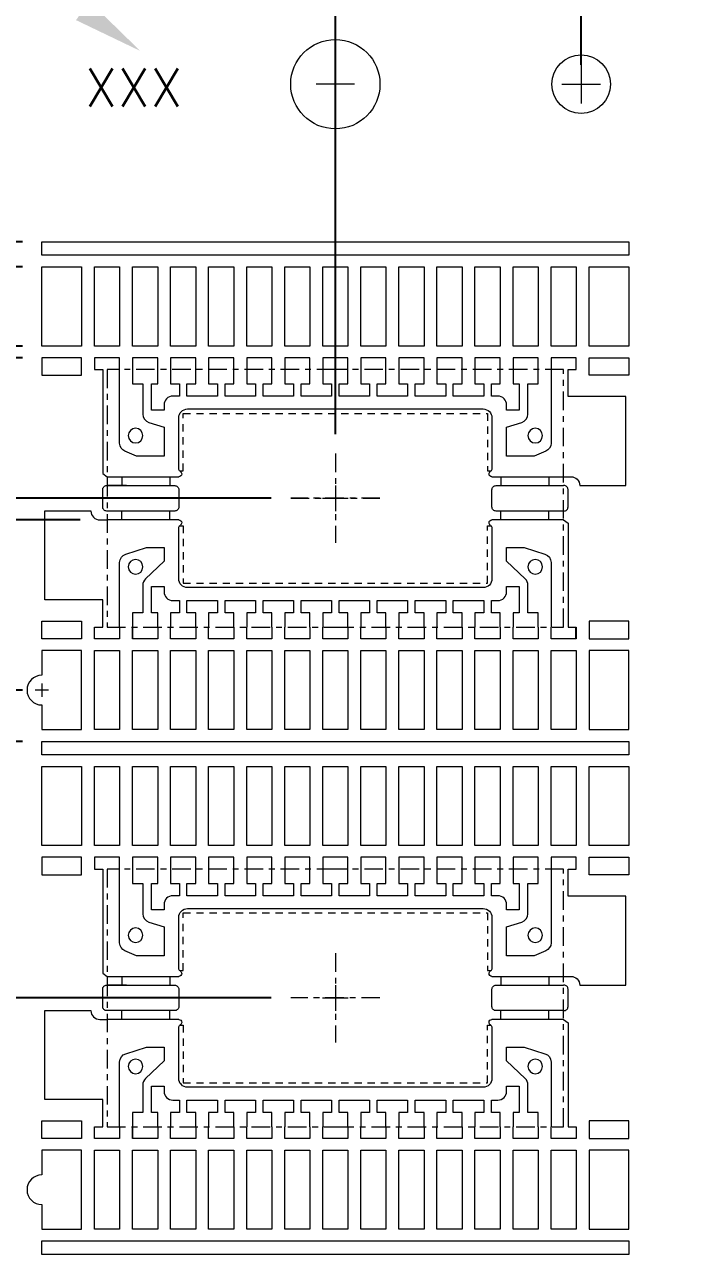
# Model space of a CAD drawing. Extents: x -116 to 0, y -11 to 99.
# Drawn here: x -93.63 to -82.08, y 66.46 to 87.56 of the extents above; entities that cross this region are included whole.
import ezdxf
from ezdxf import colors
from ezdxf.entities.mleader import LeaderData, LeaderLine
from ezdxf.enums import TextEntityAlignment as Align
from ezdxf.math import Vec2, Vec3

# ---------------------------------------------------------------- set-up
doc = ezdxf.new("R2010")
doc.units = 0
for name, pattern in [('AM_ISO02W050', [7.5, 6, -1.5]), ('CENTER', [50.8, 31.75, -6.35, 6.35, -6.35]), ('HIDDEN2', [0.1875, 0.125, -0.0625])]:
    doc.linetypes.add(name, pattern=pattern)
doc.layers.get('0').update_dxf_attribs({"lineweight": 15})
for name, color, linetype, lineweight in [('AM_3', 6, 'AM_ISO02W050', 9), ('AM_4', 3, 'Continuous', 5), ('CEN', 1, 'CENTER', 13), ('OUTTER', 7, 'Continuous', 15), ('标注', 3, 'Continuous', 9)]:
    doc.layers.add(name, color=color, linetype=linetype, lineweight=lineweight)
doc.layers.add('INNER', color=5, linetype='Continuous')
doc.styles.add('SIMPLEX', font='SIMPLEX.SHX', dxfattribs={"height": 0.15})
doc.styles.get("Standard").update_dxf_attribs({"font": 'simplex.shx', "height": 0.8333})
doc.dimstyles.get("Standard").update_dxf_attribs({"dimtxt": 0.8333, "dimasz": 1, "dimexe": 0.06, "dimexo": 0.333, "dimgap": 0.3, "dimtad": 0, "dimtoh": 1, "dimdec": 4, "dimrnd": 0.0005, "dimzin": 0, "dimdsep": 46, "dimtxsty": 'Standard', "dimcen": 0, "dimadec": 0, "dimazin": 0, "dimtfac": 1, "dimtdec": 3, "dimtofl": 0, "dimtmove": 0, "dimatfit": 3, "dimfxl": 1, "dimtolj": 1, "dimtzin": 0, "dimarcsym": 0})

# ---------------------------------------------------------------- blocks, each defined once
blk = doc.blocks.new('*D7')
at = {"layer": 'Defpoints', "color": 0, "lineweight": -3, "transparency": 16777216}
for p in [(2185.835, 1164.239), (2159.337, 1114.709), (2161.904, 1114.709)]:
    blk.add_point(p, dxfattribs=at)
at = {"layer": '标注', "color": 0, "lineweight": -2, "transparency": 16777216}
blk.add_line((2161.571, 1114.709), (2159.337, 1114.709), dxfattribs=at)
at = {"layer": '标注', "color": 0, "lineweight": 9, "transparency": 16777216, "insert": (2154.672, 1114.709), "char_height": 0.8333, "attachment_point": 5}
blk.add_mtext('\\A1;(REF.)49.5300', dxfattribs=at)
blk = doc.blocks.new('*D8')
at = {"layer": 'Defpoints', "color": 0, "lineweight": -3, "transparency": 16777216}
for p in [(2185.835, 1164.239), (2159.337, 1118.669), (2165.822, 1118.669)]:
    blk.add_point(p, dxfattribs=at)
at = {"layer": '标注', "color": 0, "lineweight": -2, "transparency": 16777216}
blk.add_line((2165.489, 1118.669), (2159.337, 1118.669), dxfattribs=at)
at = {"layer": '标注', "color": 0, "lineweight": 9, "transparency": 16777216, "insert": (2156.577, 1118.669), "char_height": 0.8333, "attachment_point": 5}
blk.add_mtext('\\A1;45.5700', dxfattribs=at)
blk = doc.blocks.new('*D9')
at = {"layer": 'Defpoints', "color": 0, "lineweight": -3, "transparency": 16777216}
for p in [(2185.835, 1164.239), (2159.337, 1123.049), (2170.073, 1123.049)]:
    blk.add_point(p, dxfattribs=at)
at = {"layer": '标注', "color": 0, "lineweight": -2, "transparency": 16777216}
blk.add_line((2169.74, 1123.049), (2159.337, 1123.049), dxfattribs=at)
at = {"layer": '标注', "color": 0, "lineweight": 9, "transparency": 16777216, "insert": (2156.735, 1123.049), "char_height": 0.8333, "attachment_point": 5}
blk.add_mtext('\\A1;41.1900', dxfattribs=at)
blk = doc.blocks.new('*D10')
at = {"layer": 'Defpoints', "color": 0, "lineweight": -3, "transparency": 16777216}
for p in [(2185.835, 1164.239), (2159.337, 1131.579), (2170.073, 1131.579)]:
    blk.add_point(p, dxfattribs=at)
at = {"layer": '标注', "color": 0, "lineweight": -2, "transparency": 16777216}
blk.add_line((2169.74, 1131.579), (2159.337, 1131.579), dxfattribs=at)
at = {"layer": '标注', "color": 0, "lineweight": 9, "transparency": 16777216, "insert": (2156.577, 1131.579), "char_height": 0.8333, "attachment_point": 5}
blk.add_mtext('\\A1;32.6600', dxfattribs=at)
blk = doc.blocks.new('*D11')
at = {"layer": 'Defpoints', "color": 0, "lineweight": -3, "transparency": 16777216}
for p in [(2185.835, 1164.239), (2159.337, 1140.109), (2170.073, 1140.109)]:
    blk.add_point(p, dxfattribs=at)
at = {"layer": '标注', "color": 0, "lineweight": -2, "transparency": 16777216}
blk.add_line((2169.74, 1140.109), (2159.337, 1140.109), dxfattribs=at)
at = {"layer": '标注', "color": 0, "lineweight": 9, "transparency": 16777216, "insert": (2156.656, 1140.109), "char_height": 0.8333, "attachment_point": 5}
blk.add_mtext('\\A1;24.1300', dxfattribs=at)
blk = doc.blocks.new('*D12')
at = {"layer": 'Defpoints', "color": 0, "lineweight": -3, "transparency": 16777216}
for p in [(2185.835, 1164.239), (2159.337, 1148.639), (2170.073, 1148.639)]:
    blk.add_point(p, dxfattribs=at)
at = {"layer": '标注', "color": 0, "lineweight": -2, "transparency": 16777216}
blk.add_line((2169.74, 1148.639), (2159.337, 1148.639), dxfattribs=at)
at = {"layer": '标注', "color": 0, "lineweight": 9, "transparency": 16777216, "insert": (2156.656, 1148.639), "char_height": 0.8333, "attachment_point": 5}
blk.add_mtext('\\A1;15.6000', dxfattribs=at)
blk = doc.blocks.new('*D13')
at = {"layer": 'Defpoints', "color": 0, "lineweight": -3, "transparency": 16777216}
for p in [(2185.835, 1164.239), (2165.822, 1153.019), (2159.337, 1152.31)]:
    blk.add_point(p, dxfattribs=at)
at = {"layer": '标注', "color": 0, "lineweight": -2, "transparency": 16777216}
for p, q in [((2163.337, 1153.019), (2161.337, 1152.31)), ((2165.489, 1153.019), (2163.337, 1153.019)), ((2161.337, 1152.31), (2159.337, 1152.31))]:
    blk.add_line(p, q, dxfattribs=at)
at = {"layer": '标注', "color": 0, "lineweight": 9, "transparency": 16777216, "insert": (2156.735, 1152.31), "char_height": 0.8333, "attachment_point": 5}
blk.add_mtext('\\A1;11.2200', dxfattribs=at)
blk = doc.blocks.new('*D14')
at = {"layer": 'Defpoints', "color": 0, "lineweight": -3, "transparency": 16777216}
for p in [(2185.835, 1164.239), (2159.337, 1153.894), (2165.822, 1153.894)]:
    blk.add_point(p, dxfattribs=at)
at = {"layer": '标注', "color": 0, "lineweight": -2, "transparency": 16777216}
blk.add_line((2165.489, 1153.894), (2159.337, 1153.894), dxfattribs=at)
at = {"layer": '标注', "color": 0, "lineweight": 9, "transparency": 16777216, "insert": (2156.656, 1153.894), "char_height": 0.8333, "attachment_point": 5}
blk.add_mtext('\\A1;10.3450', dxfattribs=at)
blk = doc.blocks.new('*D15')
at = {"layer": 'Defpoints', "color": 0, "lineweight": -3, "transparency": 16777216}
for p in [(2185.835, 1164.239), (2159.337, 1157.169), (2170.073, 1157.169)]:
    blk.add_point(p, dxfattribs=at)
at = {"layer": '标注', "color": 0, "lineweight": -2, "transparency": 16777216}
blk.add_line((2169.74, 1157.169), (2159.337, 1157.169), dxfattribs=at)
at = {"layer": '标注', "color": 0, "lineweight": 9, "transparency": 16777216, "insert": (2156.973, 1157.169), "char_height": 0.8333, "attachment_point": 5}
blk.add_mtext('\\A1;7.0700', dxfattribs=at)
blk = doc.blocks.new('*D16')
at = {"layer": 'Defpoints', "color": 0, "lineweight": -3, "transparency": 16777216}
for p in [(2185.835, 1164.239), (2165.822, 1159.569), (2159.337, 1158.476)]:
    blk.add_point(p, dxfattribs=at)
at = {"layer": '标注', "color": 0, "lineweight": -2, "transparency": 16777216}
for p, q in [((2163.337, 1159.569), (2161.337, 1158.476)), ((2165.489, 1159.569), (2163.337, 1159.569)), ((2161.337, 1158.476), (2159.337, 1158.476))]:
    blk.add_line(p, q, dxfattribs=at)
at = {"layer": '标注', "color": 0, "lineweight": 9, "transparency": 16777216, "insert": (2156.973, 1158.476), "char_height": 0.8333, "attachment_point": 5}
blk.add_mtext('\\A1;4.6700', dxfattribs=at)
blk = doc.blocks.new('*D17')
at = {"layer": 'Defpoints', "color": 0, "lineweight": -3, "transparency": 16777216}
for p in [(2185.835, 1164.239), (2159.337, 1159.769), (2165.822, 1159.769)]:
    blk.add_point(p, dxfattribs=at)
at = {"layer": '标注', "color": 0, "lineweight": -2, "transparency": 16777216}
blk.add_line((2165.489, 1159.769), (2159.337, 1159.769), dxfattribs=at)
at = {"layer": '标注', "color": 0, "lineweight": 9, "transparency": 16777216, "insert": (2156.973, 1159.769), "char_height": 0.8333, "attachment_point": 5}
blk.add_mtext('\\A1;4.4700', dxfattribs=at)
blk = doc.blocks.new('*D18')
at = {"layer": 'Defpoints', "color": 0, "lineweight": -3, "transparency": 16777216}
for p in [(2185.835, 1164.239), (2159.337, 1161.119), (2165.822, 1161.119)]:
    blk.add_point(p, dxfattribs=at)
at = {"layer": '标注', "color": 0, "lineweight": -2, "transparency": 16777216}
blk.add_line((2165.489, 1161.119), (2159.337, 1161.119), dxfattribs=at)
at = {"layer": '标注', "color": 0, "lineweight": 9, "transparency": 16777216, "insert": (2157.053, 1161.119), "char_height": 0.8333, "attachment_point": 5}
blk.add_mtext('\\A1;3.1200', dxfattribs=at)
blk = doc.blocks.new('*D19')
at = {"layer": 'Defpoints', "color": 0, "lineweight": -3, "transparency": 16777216}
for p in [(2185.835, 1164.239), (2159.337, 1162.158), (2165.822, 1161.549)]:
    blk.add_point(p, dxfattribs=at)
at = {"layer": '标注', "color": 0, "lineweight": -2, "transparency": 16777216}
for p, q in [((2161.337, 1162.158), (2159.337, 1162.158)), ((2163.337, 1161.549), (2161.337, 1162.158)), ((2165.489, 1161.549), (2163.337, 1161.549))]:
    blk.add_line(p, q, dxfattribs=at)
at = {"layer": '标注', "color": 0, "lineweight": 9, "transparency": 16777216, "insert": (2156.973, 1162.158), "char_height": 0.8333, "attachment_point": 5}
blk.add_mtext('\\A1;2.6900', dxfattribs=at)
blk = doc.blocks.new('*D20')
at = {"layer": 'Defpoints', "color": 0, "lineweight": -3, "transparency": 16777216}
for p in [(2159.337, 1165.509), (2163.154, 1165.509), (2185.835, 1164.239)]:
    blk.add_point(p, dxfattribs=at)
at = {"layer": '标注', "color": 0, "lineweight": -2, "transparency": 16777216}
blk.add_line((2162.821, 1165.509), (2159.337, 1165.509), dxfattribs=at)
at = {"layer": '标注', "color": 0, "lineweight": 9, "transparency": 16777216, "insert": (2157.053, 1165.509), "char_height": 0.8333, "attachment_point": 5}
blk.add_mtext('\\A1;1.2700', dxfattribs=at)
blk = doc.blocks.new('*D32')
at = {"layer": 'Defpoints', "color": 0, "lineweight": -3, "transparency": 16777216}
for p in [(2175.035, 1167.843), (2175.035, 1164.239), (2185.835, 1164.239)]:
    blk.add_point(p, dxfattribs=at)
at = {"layer": '标注', "color": 0, "lineweight": -2, "transparency": 16777216}
blk.add_line((2175.035, 1164.572), (2175.035, 1167.843), dxfattribs=at)
at = {"layer": '标注', "color": 0, "lineweight": 9, "transparency": 16777216, "insert": (2175.035, 1170.524), "char_height": 0.8333, "attachment_point": 5, "rotation": 90}
blk.add_mtext('\\A1;10.8000', dxfattribs=at)
blk = doc.blocks.new('*D33')
at = {"layer": 'Defpoints', "color": 0, "lineweight": -3, "transparency": 16777216}
for p in [(2170.835, 1167.843), (2170.835, 1164.239), (2185.835, 1164.239)]:
    blk.add_point(p, dxfattribs=at)
at = {"layer": '标注', "color": 0, "lineweight": -2, "transparency": 16777216}
blk.add_line((2170.835, 1164.572), (2170.835, 1167.843), dxfattribs=at)
at = {"layer": '标注', "color": 0, "lineweight": 9, "transparency": 16777216, "insert": (2170.835, 1170.524), "char_height": 0.8333, "attachment_point": 5, "rotation": 90}
blk.add_mtext('\\A1;15.0000', dxfattribs=at)
blk = doc.blocks.new('*D34')
at = {"layer": 'Defpoints', "color": 0, "lineweight": -3, "transparency": 16777216}
for p in [(2163.335, 1167.843), (2185.835, 1164.239), (2163.335, 1161.243)]:
    blk.add_point(p, dxfattribs=at)
at = {"layer": '标注', "color": 0, "lineweight": -2, "transparency": 16777216}
blk.add_line((2163.335, 1161.576), (2163.335, 1167.843), dxfattribs=at)
at = {"layer": '标注', "color": 0, "lineweight": 9, "transparency": 16777216, "insert": (2163.335, 1170.603), "char_height": 0.8333, "attachment_point": 5, "rotation": 90}
blk.add_mtext('\\A1;22.5000', dxfattribs=at)
blk = doc.blocks.new('*D35')
at = {"layer": 'Defpoints', "color": 0, "lineweight": -3, "transparency": 16777216}
for p in [(2170.835, 1167.843), (2185.835, 1164.239), (2170.835, 1157.932)]:
    blk.add_point(p, dxfattribs=at)
at = {"layer": '标注', "color": 0, "lineweight": -2, "transparency": 16777216}
blk.add_line((2170.835, 1158.265), (2170.835, 1167.843), dxfattribs=at)
at = {"layer": '标注', "color": 0, "lineweight": 9, "transparency": 16777216, "insert": (2170.835, 1170.524), "char_height": 0.8333, "attachment_point": 5, "rotation": 90}
blk.add_mtext('\\A1;15.0000', dxfattribs=at)
blk = doc.blocks.new('*D36')
at = {"layer": 'Defpoints', "color": 0, "lineweight": -3, "transparency": 16777216}
for p in [(2185.835, 1164.239), (2173.123, 1115.651), (2173.123, 1111.874)]:
    blk.add_point(p, dxfattribs=at)
at = {"layer": '标注', "color": 0, "lineweight": -2, "transparency": 16777216}
blk.add_line((2173.123, 1115.318), (2173.123, 1111.874), dxfattribs=at)
at = {"layer": '标注', "color": 0, "lineweight": 9, "transparency": 16777216, "insert": (2173.123, 1109.272), "char_height": 0.8333, "attachment_point": 5, "rotation": 90}
blk.add_mtext('\\A1;12.7120', dxfattribs=at)
blk = doc.blocks.new('*D37')
at = {"layer": 'Defpoints', "color": 0, "lineweight": -3, "transparency": 16777216}
for p in [(2185.835, 1164.239), (2172.615, 1115.651), (2171.854, 1111.874)]:
    blk.add_point(p, dxfattribs=at)
at = {"layer": '标注', "color": 0, "lineweight": -2, "transparency": 16777216}
for p, q in [((2172.615, 1115.318), (2172.615, 1113.651)), ((2172.615, 1113.651), (2171.854, 1113.874)), ((2171.854, 1113.874), (2171.854, 1111.874))]:
    blk.add_line(p, q, dxfattribs=at)
at = {"layer": '标注', "color": 0, "lineweight": 9, "transparency": 16777216, "insert": (2171.854, 1109.193), "char_height": 0.8333, "attachment_point": 5, "rotation": 90}
blk.add_mtext('\\A1;13.2200', dxfattribs=at)
blk = doc.blocks.new('*D38')
at = {"layer": 'Defpoints', "color": 0, "lineweight": -3, "transparency": 16777216}
for p in [(2185.835, 1164.239), (2169.055, 1115.651), (2169.055, 1111.874)]:
    blk.add_point(p, dxfattribs=at)
at = {"layer": '标注', "color": 0, "lineweight": -2, "transparency": 16777216}
blk.add_line((2169.055, 1115.318), (2169.055, 1111.874), dxfattribs=at)
at = {"layer": '标注', "color": 0, "lineweight": 9, "transparency": 16777216, "insert": (2169.055, 1109.193), "char_height": 0.8333, "attachment_point": 5, "rotation": 90}
blk.add_mtext('\\A1;16.7800', dxfattribs=at)
blk = doc.blocks.new('*D39')
at = {"layer": 'Defpoints', "color": 0, "lineweight": -3, "transparency": 16777216}
for p in [(2185.835, 1164.239), (2166.81, 1156.802), (2159.337, 1156.19)]:
    blk.add_point(p, dxfattribs=at)
at = {"layer": '标注', "color": 0, "lineweight": -2, "transparency": 16777216}
for p, q in [((2163.337, 1156.802), (2161.337, 1156.19)), ((2166.477, 1156.802), (2163.337, 1156.802)), ((2161.337, 1156.19), (2159.337, 1156.19))]:
    blk.add_line(p, q, dxfattribs=at)
at = {"layer": '标注', "color": 0, "lineweight": 9, "transparency": 16777216, "insert": (2156.973, 1156.19), "char_height": 0.8333, "attachment_point": 5}
blk.add_mtext('\\A1;7.4375', dxfattribs=at)
blk = doc.blocks.new('210X120单元')
at = {"color": 7, "lineweight": 15}
for p, q in [((61.695, -89), (56.645, -89)), ((56.495, -89.15), (56.495, -90.021)), ((61.845, -90.021), (61.845, -89.15)), ((56.495, -90.158), (55.27, -90.158)), ((56.545, -90.108), (56.545, -90.108)), ((61.795, -90.108), (61.795, -90.108)), ((63.07, -90.158), (61.845, -90.158)), ((55.27, -90.893), (55.908, -90.893)), ((55.908, -90.893), (56.495, -90.893)), ((61.845, -90.893), (63.07, -90.893)), ((63.07, -90.893), (63.07, -90.893)), ((56.495, -91.03), (56.495, -91.9)), ((56.545, -90.943), (56.545, -90.943)), ((61.795, -90.943), (61.795, -90.943)), ((61.845, -91.9), (61.845, -91.03)), ((56.645, -92.05), (61.695, -92.05))]:
    blk.add_line(p, q, dxfattribs=at)
for points in [[(55.485, -88.325), (55.485, -89.585, 0.298093), (55.575, -89.722), (55.771, -89.808), (56.245, -89.808), (56.245, -89.313), (55.985, -89.23, -0.327255), (55.88, -89.087), (55.88, -88.57), (55.705, -88.57), (55.705, -88.325)], [(56.135, -88.325), (56.135, -88.57), (56.03, -88.57), (56.03, -89.02), (56.244, -89.02), (56.244, -88.93, -0.414214), (56.394, -88.78), (56.505, -88.78), (56.505, -88.57), (56.355, -88.57), (56.355, -88.325)], [(61.985, -88.325), (61.985, -88.57), (61.835, -88.57), (61.835, -88.78), (61.946, -88.78, -0.414214), (62.096, -88.93), (62.096, -89.02), (62.31, -89.02), (62.31, -88.57), (62.205, -88.57), (62.205, -88.325)], [(62.635, -88.325), (62.635, -88.57), (62.46, -88.57), (62.46, -89.087, -0.327255), (62.355, -89.23), (62.095, -89.313), (62.095, -89.808), (62.569, -89.808), (62.765, -89.722, 0.298093), (62.855, -89.585), (62.855, -88.325)], [(55.27, -90.743), (56.425, -90.743, 0.414214), (56.495, -90.673), (56.495, -90.378, 0.414214), (56.425, -90.308), (55.27, -90.308)], [(63.07, -90.308), (61.915, -90.308, 0.414214), (61.845, -90.378), (61.845, -90.673, 0.414214), (61.915, -90.743), (63.075, -90.743)], [(55.705, -92.725), (55.705, -92.48), (55.88, -92.48), (55.88, -92.009, -0.204962), (55.926, -91.901), (56.245, -91.597), (56.245, -91.367), (55.946, -91.367), (55.59, -91.478, 0.327774), (55.485, -91.621), (55.485, -92.725)], [(62.855, -92.725), (62.855, -91.621, 0.327774), (62.75, -91.478), (62.394, -91.367), (62.095, -91.367), (62.095, -91.597), (62.413, -91.901, -0.204962), (62.46, -92.009), (62.46, -92.48), (62.635, -92.48), (62.635, -92.725)], [(56.355, -92.725), (56.355, -92.48), (56.505, -92.48), (56.505, -92.27), (56.394, -92.27, -0.414214), (56.244, -92.12), (56.244, -92.03), (56.03, -92.03), (56.03, -92.48), (56.135, -92.48), (56.135, -92.725)], [(62.205, -92.725), (62.205, -92.48), (62.31, -92.48), (62.31, -92.03), (62.096, -92.03), (62.096, -92.12, -0.414214), (61.946, -92.27), (61.835, -92.27), (61.835, -92.48), (61.985, -92.48), (61.985, -92.725)]]:
    blk.add_lwpolyline(points, format="xyb", dxfattribs=at)
for points in [[(56.785, -88.325), (56.785, -88.57), (56.635, -88.57), (56.635, -88.78), (57.155, -88.78), (57.155, -88.57), (57.005, -88.57), (57.005, -88.325)], [(57.435, -88.325), (57.435, -88.57), (57.285, -88.57), (57.285, -88.78), (57.805, -88.78), (57.805, -88.57), (57.655, -88.57), (57.655, -88.325)], [(58.085, -88.325), (58.085, -88.57), (57.935, -88.57), (57.935, -88.78), (58.455, -88.78), (58.455, -88.57), (58.305, -88.57), (58.305, -88.325)], [(58.735, -88.325), (58.735, -88.57), (58.585, -88.57), (58.585, -88.78), (59.105, -88.78), (59.105, -88.57), (58.955, -88.57), (58.955, -88.325)], [(59.385, -88.325), (59.385, -88.57), (59.235, -88.57), (59.235, -88.78), (59.755, -88.78), (59.755, -88.57), (59.605, -88.57), (59.605, -88.325)], [(60.035, -88.325), (60.035, -88.57), (59.885, -88.57), (59.885, -88.78), (60.405, -88.78), (60.405, -88.57), (60.255, -88.57), (60.255, -88.325)], [(60.685, -88.325), (60.685, -88.57), (60.535, -88.57), (60.535, -88.78), (61.055, -88.78), (61.055, -88.57), (60.905, -88.57), (60.905, -88.325)], [(61.335, -88.325), (61.335, -88.57), (61.185, -88.57), (61.185, -88.78), (61.705, -88.78), (61.705, -88.57), (61.555, -88.57), (61.555, -88.325)], [(62.74, -90.308), (63.07, -90.308)], [(62.74, -90.743), (63.07, -90.743)], [(57.005, -92.725), (57.005, -92.48), (57.155, -92.48), (57.155, -92.27), (56.635, -92.27), (56.635, -92.48), (56.785, -92.48), (56.785, -92.725)], [(57.655, -92.725), (57.655, -92.48), (57.805, -92.48), (57.805, -92.27), (57.285, -92.27), (57.285, -92.48), (57.435, -92.48), (57.435, -92.725)], [(58.305, -92.725), (58.305, -92.48), (58.455, -92.48), (58.455, -92.27), (57.935, -92.27), (57.935, -92.48), (58.085, -92.48), (58.085, -92.725)], [(58.955, -92.725), (58.955, -92.48), (59.105, -92.48), (59.105, -92.27), (58.585, -92.27), (58.585, -92.48), (58.735, -92.48), (58.735, -92.725)], [(59.605, -92.725), (59.605, -92.48), (59.755, -92.48), (59.755, -92.27), (59.235, -92.27), (59.235, -92.48), (59.385, -92.48), (59.385, -92.725)], [(60.255, -92.725), (60.255, -92.48), (60.405, -92.48), (60.405, -92.27), (59.885, -92.27), (59.885, -92.48), (60.035, -92.48), (60.035, -92.725)], [(60.905, -92.725), (60.905, -92.48), (61.055, -92.48), (61.055, -92.27), (60.535, -92.27), (60.535, -92.48), (60.685, -92.48), (60.685, -92.725)], [(61.555, -92.725), (61.555, -92.48), (61.705, -92.48), (61.705, -92.27), (61.185, -92.27), (61.185, -92.48), (61.335, -92.48), (61.335, -92.725)]]:
    blk.add_lwpolyline(points, dxfattribs=at)
at = {"color": 6, "linetype": 'HIDDEN2', "lineweight": 9}
for points in [[(61.829, -90.058), (61.77, -90.058), (61.77, -89.075), (56.57, -89.075), (56.57, -90.058), (56.511, -90.058)], [(61.829, -90.993), (61.77, -90.993), (61.77, -91.975), (56.57, -91.975), (56.57, -90.993), (56.511, -90.993)]]:
    blk.add_lwpolyline(points, dxfattribs=at)
at = {"color": 7, "lineweight": 15}
for centre in [(55.756, -89.455), (62.584, -89.455), (55.756, -91.695), (62.584, -91.695)]:
    blk.add_circle(centre, 0.125, dxfattribs=at)
for centre, radius, start, end in [((56.645, -89.15), 0.15, 90, 180), ((61.695, -89.15), 0.15, 360, 90), ((56.545, -90.021), 0.05, 180, 240), ((56.495, -90.108), 0.05, 360, 60), ((61.845, -90.108), 0.05, 120, 180), ((61.795, -90.021), 0.05, 300, 0), ((56.495, -90.108), 0.05, 270, 0), ((61.845, -90.108), 0.05, 180, 270), ((56.495, -90.943), 0.05, 0, 90), ((61.845, -90.943), 0.05, 90, 180), ((56.545, -91.03), 0.05, 120, 180), ((56.495, -90.943), 0.05, 300, 360), ((56.645, -91.9), 0.15, 180, 270), ((61.695, -91.9), 0.15, 270, 0)]:
    blk.add_arc(centre, radius, start, end, dxfattribs=at)
at = {"lineweight": 15}
for centre, start, end in [((61.845, -90.943), 180, 240), ((61.795, -91.03), 360, 60)]:
    blk.add_arc(centre, 0.05, start, end, dxfattribs=at)
at = {"layer": 'AM_3', "linetype": 'CENTER', "lineweight": 9, "ltscale": 0.01}
blk.add_lwpolyline([(59.17, -92.725), (55.27, -92.725), (55.27, -88.325), (59.17, -88.325), (63.07, -88.325), (63.07, -92.725)], close=True, dxfattribs=at)
at = {"layer": 'CEN', "color": 1, "lineweight": 9, "ltscale": 0.01}
for points in [[(59.17, -89.763), (59.17, -91.288)], [(58.408, -90.525), (59.932, -90.525)]]:
    blk.add_lwpolyline(points, dxfattribs=at)
at = {"layer": '标注', "color": 1, "lineweight": 9}
for points in [[(55.522, -90.158), (55.522, -90.308)], [(56.345, -90.158), (56.345, -90.308)], [(61.995, -90.158), (61.995, -90.308)], [(62.818, -90.158), (62.818, -90.308)], [(55.522, -90.893), (55.522, -90.743)], [(56.345, -90.893), (56.345, -90.743)], [(61.995, -90.893), (61.995, -90.743)], [(62.818, -90.893), (62.818, -90.743)]]:
    blk.add_lwpolyline(points, dxfattribs=at)
blk = doc.blocks.new('框架')
at = {"color": 7, "lineweight": 15}
for p, q in [((-4.115, 2.2), (-4.115, 2.4)), ((-4.115, 2.4), (-3.685, 2.4)), ((-3.685, 2.4), (-3.685, 2.2)), ((-3.465, 2.2), (-3.465, 2.4)), ((-3.465, 2.4), (-3.035, 2.4)), ((-3.035, 2.4), (-3.035, 2.2)), ((-2.815, 2.2), (-2.815, 2.4)), ((-2.815, 2.4), (-2.385, 2.4)), ((-2.385, 2.4), (-2.385, 2.2)), ((-2.165, 2.2), (-2.165, 2.4)), ((-2.165, 2.4), (-1.735, 2.4)), ((-1.735, 2.4), (-1.735, 2.2)), ((-1.515, 2.2), (-1.515, 2.4)), ((-1.515, 2.4), (-1.085, 2.4)), ((-1.085, 2.4), (-1.085, 2.2)), ((-0.865, 2.2), (-0.865, 2.4)), ((-0.865, 2.4), (-0.435, 2.4)), ((-0.435, 2.4), (-0.435, 2.2)), ((-0.215, 2.2), (-0.215, 2.4)), ((-0.215, 2.4), (0, 2.4)), ((0, 2.4), (0.215, 2.4)), ((0.215, 2.4), (0.215, 2.2)), ((0.435, 2.2), (0.435, 2.4)), ((0.435, 2.4), (0.865, 2.4)), ((0.865, 2.4), (0.865, 2.2)), ((1.085, 2.2), (1.085, 2.4)), ((1.085, 2.4), (1.515, 2.4)), ((1.515, 2.4), (1.515, 2.2)), ((1.735, 2.2), (1.735, 2.4)), ((1.735, 2.4), (2.165, 2.4)), ((2.165, 2.4), (2.165, 2.2)), ((2.385, 2.2), (2.385, 2.4)), ((2.385, 2.4), (2.815, 2.4)), ((2.815, 2.4), (2.815, 2.2)), ((3.035, 2.2), (3.035, 2.4)), ((3.035, 2.4), (3.465, 2.4)), ((3.465, 2.4), (3.465, 2.2)), ((3.685, 2.2), (3.685, 2.4)), ((3.685, 2.4), (4.115, 2.4)), ((4.115, 2.4), (4.115, 2.2)), ((-3.975, 2.2), (-4.115, 2.2)), ((-3.975, 1.736), (-3.975, 2.2)), ((4.115, 2.2), (3.975, 2.2)), ((3.975, 2.2), (3.975, 0.424)), ((-3.975, -0.424), (-3.975, -2.2)), ((3.975, -2.2), (3.975, -1.736)), ((-3.975, -2.2), (-4.115, -2.2)), ((-4.115, -2.2), (-4.115, -2.4)), ((-3.685, -2.4), (-3.685, -2.2)), ((-3.465, -2.2), (-3.465, -2.4)), ((-3.035, -2.4), (-3.035, -2.2)), ((-2.815, -2.2), (-2.815, -2.4)), ((-2.385, -2.4), (-2.385, -2.2)), ((-2.165, -2.2), (-2.165, -2.4)), ((-1.735, -2.4), (-1.735, -2.2)), ((-1.515, -2.2), (-1.515, -2.4)), ((-1.085, -2.4), (-1.085, -2.2)), ((-0.865, -2.2), (-0.865, -2.4)), ((-0.435, -2.4), (-0.435, -2.2)), ((-0.215, -2.2), (-0.215, -2.4)), ((0.215, -2.4), (0.215, -2.2)), ((0.435, -2.2), (0.435, -2.4)), ((0.865, -2.4), (0.865, -2.2)), ((1.085, -2.2), (1.085, -2.4)), ((1.515, -2.4), (1.515, -2.2)), ((1.735, -2.2), (1.735, -2.4)), ((2.165, -2.4), (2.165, -2.2)), ((2.385, -2.2), (2.385, -2.4)), ((2.815, -2.4), (2.815, -2.2)), ((3.035, -2.2), (3.035, -2.4)), ((3.465, -2.2), (3.465, -2.4)), ((3.465, -2.4), (3.465, -2.2)), ((3.685, -2.2), (3.685, -2.4)), ((4.115, -2.2), (3.975, -2.2)), ((4.115, -2.4), (4.115, -2.2)), ((-4.115, -2.4), (-3.685, -2.4)), ((-3.465, -2.4), (-3.035, -2.4)), ((-2.815, -2.4), (-2.385, -2.4)), ((-2.165, -2.4), (-1.735, -2.4)), ((-1.515, -2.4), (-1.085, -2.4)), ((-0.865, -2.4), (-0.435, -2.4)), ((-0.215, -2.4), (0, -2.4)), ((0, -2.4), (0.215, -2.4)), ((0.435, -2.4), (0.865, -2.4)), ((1.085, -2.4), (1.515, -2.4)), ((1.735, -2.4), (2.165, -2.4)), ((2.385, -2.4), (2.815, -2.4)), ((3.035, -2.4), (3.465, -2.4)), ((3.685, -2.4), (4.115, -2.4))]:
    blk.add_line(p, q, dxfattribs=at)
for points in [[(-5.013, 2.1), (-4.335, 2.1), (-4.335, 2.4), (-5.013, 2.4)], [(-5.013, -2.1), (-4.335, -2.1), (-4.335, -2.4), (-5.013, -2.4)]]:
    blk.add_lwpolyline(points, close=True)
at = {"lineweight": 15}
for points in [[(5.013, 2.1), (4.335, 2.1), (4.335, 2.4), (5.013, 2.4)], [(5.013, -2.1), (4.335, -2.1), (4.335, -2.4), (5.013, -2.4)]]:
    blk.add_lwpolyline(points, close=True, dxfattribs=at)
at = {"color": 7, "lineweight": 15}
for points in [[(-3.9, 0.368), (-4.025, 0.368, 0.414214), (-4.175, 0.218), (-4.175, 0.216), (-4.964, 0.216), (-4.964, 1.736), (-3.975, 1.736)], [(-3.9, -0.218), (-3.905, -0.218, -0.414214), (-3.975, -0.148), (-3.975, 0.148, -0.414214), (-3.905, 0.218), (-3.9, 0.218)], [(3.9, -0.218), (3.905, -0.218, 0.414214), (3.975, -0.148), (3.975, 0.148, 0.414214), (3.905, 0.218), (3.9, 0.218)], [(3.975, -1.736), (4.964, -1.736), (4.964, -0.216), (4.175, -0.216), (4.175, -0.218, -0.414214), (4.025, -0.368), (3.9, -0.368), (3.9, -0.368)]]:
    blk.add_lwpolyline(points, format="xyb", dxfattribs=at)
for points in [[(3.975, 0.424), (3.9, 0.368)], [(-3.9, -0.368), (-3.975, -0.424)]]:
    blk.add_lwpolyline(points, dxfattribs=at)
at = {"layer": 'CEN', "color": 1, "lineweight": 9, "ltscale": 0.01}
for points in [[(0, 0.762), (0, -0.762)], [(-0.762, 0), (0.762, 0)]]:
    blk.add_lwpolyline(points, dxfattribs=at)
at = {"color": 1, "lineweight": -3}
blk.add_blockref('210X120单元', (-59.17, 90.525), dxfattribs=at)

msp = doc.modelspace()

# ---------------------------------------------------------------- linework, layer by layer
msp.add_circle((-88.32663, 86.53982), 0.762)
at = {"color": 1}
msp.add_circle((-84.12663, 86.53982), 0.5, dxfattribs=at)
at = {"layer": 'CEN'}
for p, q in [((-88.32663, 86.86843), (-88.32663, 86.21121)), ((-84.12663, 86.86843), (-84.12663, 86.21121)), ((-87.99802, 86.53982), (-88.65524, 86.53982)), ((-84.45524, 86.53982), (-83.79802, 86.53982)), ((-88.32663, 79.6889), (-88.32663, 79.25075)), ((-88.54571, 79.46982), (-88.10756, 79.46982)), ((-88.32663, 71.1589), (-88.32663, 70.72075)), ((-88.54571, 70.93982), (-88.10756, 70.93982))]:
    msp.add_line(p, q, dxfattribs=at)
at = {"layer": 'CEN', "color": 1, "lineweight": 9, "ltscale": 0.01}
for points in [[(-88.32663, 80.2321), (-88.32663, 78.70754)], [(-89.08891, 79.46982), (-87.56435, 79.46982)]]:
    msp.add_lwpolyline(points, dxfattribs=at)
at = {"layer": 'Defpoints', "linetype": 'ByBlock'}
for p in [(-88.32663, 79.46982), (-88.32663, 79.46982), (-88.32663, 79.46982), (-88.32663, 79.46982), (-88.32663, 79.46982), (-88.32663, 79.46982), (-88.32663, 70.93982), (-88.32663, 70.93982), (-88.32663, 70.93982), (-88.32663, 70.93982), (-88.32663, 70.93982), (-88.32663, 70.93982)]:
    msp.add_point(p, dxfattribs=at)
at = {"layer": 'INNER'}
msp.add_line((-84.21163, 77.06982), (-84.21163, 77.26982), dxfattribs=at)
at = {"layer": 'OUTTER'}
for p, q in [((-93.22513, 76.19482), (-93.45513, 76.19482)), ((-93.34013, 76.30982), (-93.34013, 76.07982))]:
    msp.add_line(p, q, dxfattribs=at)
for points in [[(-93.34013, 83.84982), (-83.31313, 83.84982), (-83.31313, 83.61982), (-93.34013, 83.61982)], [(-93.34013, 83.41982), (-92.66163, 83.41982), (-92.66163, 82.06982), (-93.34013, 82.06982)], [(-92.44163, 83.41982), (-92.01163, 83.41982), (-92.01163, 82.06982), (-92.44163, 82.06982)], [(-91.79163, 83.41982), (-91.36163, 83.41982), (-91.36163, 82.06982), (-91.79163, 82.06982)], [(-91.14163, 83.41982), (-90.71163, 83.41982), (-90.71163, 82.06982), (-91.14163, 82.06982)], [(-90.49163, 83.41982), (-90.06163, 83.41982), (-90.06163, 82.06982), (-90.49163, 82.06982)], [(-89.84163, 83.41982), (-89.41163, 83.41982), (-89.41163, 82.06982), (-89.84163, 82.06982)], [(-89.19163, 83.41982), (-88.76163, 83.41982), (-88.76163, 82.06982), (-89.19163, 82.06982)], [(-88.54163, 83.41982), (-88.11163, 83.41982), (-88.11163, 82.06982), (-88.54163, 82.06982)], [(-87.89163, 83.41982), (-87.46163, 83.41982), (-87.46163, 82.06982), (-87.89163, 82.06982)], [(-87.24163, 83.41982), (-86.81163, 83.41982), (-86.81163, 82.06982), (-87.24163, 82.06982)], [(-86.59163, 83.41982), (-86.16163, 83.41982), (-86.16163, 82.06982), (-86.59163, 82.06982)], [(-85.94163, 83.41982), (-85.51163, 83.41982), (-85.51163, 82.06982), (-85.94163, 82.06982)], [(-85.29163, 83.41982), (-84.86163, 83.41982), (-84.86163, 82.06982), (-85.29163, 82.06982)], [(-84.64163, 83.41982), (-84.21163, 83.41982), (-84.21163, 82.06982), (-84.64163, 82.06982)], [(-83.99163, 83.41982), (-83.31313, 83.41982), (-83.31313, 82.06982), (-83.99163, 82.06982)], [(-92.44163, 76.86982), (-92.01163, 76.86982), (-92.01163, 75.51982), (-92.44163, 75.51982)], [(-91.79163, 76.86982), (-91.36163, 76.86982), (-91.36163, 75.51982), (-91.79163, 75.51982)], [(-91.14163, 76.86982), (-90.71163, 76.86982), (-90.71163, 75.51982), (-91.14163, 75.51982)], [(-90.49163, 76.86982), (-90.06163, 76.86982), (-90.06163, 75.51982), (-90.49163, 75.51982)], [(-89.84163, 76.86982), (-89.41163, 76.86982), (-89.41163, 75.51982), (-89.84163, 75.51982)], [(-89.19163, 76.86982), (-88.76163, 76.86982), (-88.76163, 75.51982), (-89.19163, 75.51982)], [(-88.54163, 76.86982), (-88.11163, 76.86982), (-88.11163, 75.51982), (-88.54163, 75.51982)], [(-87.89163, 76.86982), (-87.46163, 76.86982), (-87.46163, 75.51982), (-87.89163, 75.51982)], [(-87.24163, 76.86982), (-86.81163, 76.86982), (-86.81163, 75.51982), (-87.24163, 75.51982)], [(-86.59163, 76.86982), (-86.16163, 76.86982), (-86.16163, 75.51982), (-86.59163, 75.51982)], [(-85.94163, 76.86982), (-85.51163, 76.86982), (-85.51163, 75.51982), (-85.94163, 75.51982)], [(-85.29163, 76.86982), (-84.86163, 76.86982), (-84.86163, 75.51982), (-85.29163, 75.51982)], [(-84.64163, 76.86982), (-84.21163, 76.86982), (-84.21163, 75.51982), (-84.64163, 75.51982)], [(-83.31313, 76.86982), (-83.99163, 76.86982), (-83.99163, 75.51982), (-83.31313, 75.51982)], [(-93.34013, 75.31982), (-83.31313, 75.31982), (-83.31313, 75.08982), (-93.34013, 75.08982)], [(-93.34013, 74.88982), (-92.66163, 74.88982), (-92.66163, 73.53982), (-93.34013, 73.53982)], [(-92.44163, 74.88982), (-92.01163, 74.88982), (-92.01163, 73.53982), (-92.44163, 73.53982)], [(-91.79163, 74.88982), (-91.36163, 74.88982), (-91.36163, 73.53982), (-91.79163, 73.53982)], [(-91.14163, 74.88982), (-90.71163, 74.88982), (-90.71163, 73.53982), (-91.14163, 73.53982)], [(-90.49163, 74.88982), (-90.06163, 74.88982), (-90.06163, 73.53982), (-90.49163, 73.53982)], [(-89.84163, 74.88982), (-89.41163, 74.88982), (-89.41163, 73.53982), (-89.84163, 73.53982)], [(-89.19163, 74.88982), (-88.76163, 74.88982), (-88.76163, 73.53982), (-89.19163, 73.53982)], [(-88.54163, 74.88982), (-88.11163, 74.88982), (-88.11163, 73.53982), (-88.54163, 73.53982)], [(-87.89163, 74.88982), (-87.46163, 74.88982), (-87.46163, 73.53982), (-87.89163, 73.53982)], [(-87.24163, 74.88982), (-86.81163, 74.88982), (-86.81163, 73.53982), (-87.24163, 73.53982)], [(-86.59163, 74.88982), (-86.16163, 74.88982), (-86.16163, 73.53982), (-86.59163, 73.53982)], [(-85.94163, 74.88982), (-85.51163, 74.88982), (-85.51163, 73.53982), (-85.94163, 73.53982)], [(-85.29163, 74.88982), (-84.86163, 74.88982), (-84.86163, 73.53982), (-85.29163, 73.53982)], [(-84.64163, 74.88982), (-84.21163, 74.88982), (-84.21163, 73.53982), (-84.64163, 73.53982)], [(-83.99163, 74.88982), (-83.31313, 74.88982), (-83.31313, 73.53982), (-83.99163, 73.53982)], [(-92.44163, 68.33982), (-92.01163, 68.33982), (-92.01163, 66.98982), (-92.44163, 66.98982)], [(-91.79163, 68.33982), (-91.36163, 68.33982), (-91.36163, 66.98982), (-91.79163, 66.98982)], [(-91.14163, 68.33982), (-90.71163, 68.33982), (-90.71163, 66.98982), (-91.14163, 66.98982)], [(-90.49163, 68.33982), (-90.06163, 68.33982), (-90.06163, 66.98982), (-90.49163, 66.98982)], [(-89.84163, 68.33982), (-89.41163, 68.33982), (-89.41163, 66.98982), (-89.84163, 66.98982)], [(-89.19163, 68.33982), (-88.76163, 68.33982), (-88.76163, 66.98982), (-89.19163, 66.98982)], [(-88.54163, 68.33982), (-88.11163, 68.33982), (-88.11163, 66.98982), (-88.54163, 66.98982)], [(-87.89163, 68.33982), (-87.46163, 68.33982), (-87.46163, 66.98982), (-87.89163, 66.98982)], [(-87.24163, 68.33982), (-86.81163, 68.33982), (-86.81163, 66.98982), (-87.24163, 66.98982)], [(-86.59163, 68.33982), (-86.16163, 68.33982), (-86.16163, 66.98982), (-86.59163, 66.98982)], [(-85.94163, 68.33982), (-85.51163, 68.33982), (-85.51163, 66.98982), (-85.94163, 66.98982)], [(-85.29163, 68.33982), (-84.86163, 68.33982), (-84.86163, 66.98982), (-85.29163, 66.98982)], [(-84.64163, 68.33982), (-84.21163, 68.33982), (-84.21163, 66.98982), (-84.64163, 66.98982)], [(-83.31313, 68.33982), (-83.99163, 68.33982), (-83.99163, 66.98982), (-83.31313, 66.98982)], [(-93.34013, 66.78982), (-83.31313, 66.78982), (-83.31313, 66.55982), (-93.34013, 66.55982)]]:
    msp.add_lwpolyline(points, close=True, dxfattribs=at)
for points in [[(-92.66163, 76.86982), (-93.34013, 76.86982), (-93.34013, 76.44882, 1), (-93.34013, 75.94082), (-93.34013, 75.51982), (-92.66163, 75.51982)], [(-92.66163, 68.33982), (-93.34013, 68.33982), (-93.34013, 67.91882, 1), (-93.34013, 67.41082), (-93.34013, 66.98982), (-92.66163, 66.98982)]]:
    msp.add_lwpolyline(points, format="xyb", close=True, dxfattribs=at)

# ---------------------------------------------------------------- block references
at = {"layer": '标注', "lineweight": 9, "xscale": -1}
for p in [(-88.32663, 79.46982), (-88.32663, 70.93982)]:
    msp.add_blockref('框架', p, dxfattribs=at)

# ---------------------------------------------------------------- texts
at = {"layer": '标注', "lineweight": 9, "style": 'SIMPLEX'}
msp.add_text('XXX', height=0.65, dxfattribs=at).set_placement((-91.76888, 86.48477), align=Align.MIDDLE_CENTER)

# ---------------------------------------------------------------- dimensions: what is measured, and where the dimension line sits
at = {"layer": '标注', "lineweight": 9}
for feature_location, offset, dtype, override, picture, middle in [((-95.82663, 83.54343), (0, 6.59972), 1, {"dimdec": 4}, '*D34', (-95.82663, 92.90337)), ((-88.32663, 86.53982), (0, 3.60333), 1, {"dimdec": 4}, '*D33', (-88.32663, 92.82401)), ((-88.32663, 80.2321), (0, 9.91105), 1, {"dimdec": 4}, '*D35', (-88.32663, 92.82401)), ((-84.12663, 86.53982), (0, 3.60333), 1, {"dimdec": 4}, '*D32', (-84.12663, 92.82401)), ((-96.00761, 87.80982), (-3.81723, 0), 0, {"dimdec": 4, "dimtxsty": 'Standard'}, '*D20', (-102.10889, 87.80982)), ((-93.34013, 40.96982), (-6.48471, 0), 0, {"dimdec": 4}, '*D8', (-102.58506, 40.96982)), ((-89.08891, 53.87982), (-10.73593, 0), 0, {"dimdec": 4}, '*D10', (-102.58506, 53.87982)), ((-89.08891, 62.40982), (-10.73593, 0), 0, {"dimdec": 4}, '*D11', (-102.5057, 62.40982)), ((-89.08891, 45.34982), (-10.73593, 0), 0, {"dimdec": 4}, '*D9', (-102.42633, 45.34982)), ((-89.08891, 70.93982), (-10.73593, 0), 0, {"dimdec": 4}, '*D12', (-102.5057, 70.93982)), ((-93.34013, 76.19482), (-6.48471, 0), 0, {"dimdec": 4}, '*D14', (-102.5057, 76.19482)), ((-93.34013, 75.31982), (-6.48471, -0.70925), 0, {"dimdec": 4}, '*D13', (-102.42633, 74.61057)), ((-89.08891, 79.46982), (-10.73593, 0), 0, {"dimdec": 4}, '*D15', (-102.18825, 79.46982)), ((-93.34013, 81.86982), (-6.48471, -1.09359), 0, {"dimdec": 4}, '*D16', (-102.18825, 80.77623)), ((-93.34013, 82.06982), (-6.48471, 0), 0, {"dimdec": 4}, '*D17', (-102.18825, 82.06982)), ((-93.34013, 83.84982), (-6.48471, 0.60848), 0, {"dimdec": 4}, '*D19', (-102.18825, 84.45831)), ((-92.35163, 79.10232), (-7.47321, -0.61181), 0, {"dimdec": 4}, '*D39', (-102.18825, 78.49052)), ((-93.34013, 83.41982), (-6.48471, 0), 0, {"dimdec": 4}, '*D18', (-102.10889, 83.41982)), ((-90.10663, 37.95121), (0, -3.777), 1, {"dimdec": 4}, '*D38', (-90.10663, 31.49336)), ((-86.54663, 37.95121), (-0.76158, -3.777), 1, {"dimdec": 4}, '*D37', (-87.30822, 31.49336)), ((-86.03863, 37.95121), (0, -3.777), 1, {"dimdec": 4}, '*D36', (-86.03863, 31.57272))]:
    dim = msp.add_ordinate_dim(feature_location=feature_location, offset=offset, dtype=dtype, origin=(-73.32663, 86.53982), dimstyle='Standard', override=override, dxfattribs=at)
    dim.commit()
    dim.dimension.update_dxf_attribs({"geometry": picture, "text_midpoint": middle, "insert": (-2259.16172, -1077.69949)})
dim = msp.add_ordinate_dim(feature_location=(-97.25741, 37.00982), offset=(-2.56742, 0), dtype=0, origin=(-73.32663, 86.53982), text='(REF.)<>', dimstyle='Standard', override={"dimdec": 4}, dxfattribs=at)
dim.commit()
dim.dimension.update_dxf_attribs({"geometry": '*D7', "text_midpoint": (-104.48974, 37.00982), "insert": (-2259.16172, -1077.69949)})

# ---------------------------------------------------------------- leaders
at = {"layer": 'AM_4'}
ml = msp.add_multileader_mtext('Standard', dxfattribs=at)
ml.set_content('{\\W0.9;\\T0.9;SUPPLIER CODE}', color=256, style='SIMPLEX')
ml.set_leader_properties()
ml.build(insert=Vec2(0, 0))
ml.multileader.update_dxf_attribs({"dogleg_length": 2.86222, "arrow_head_size": 1.2})
ctx = ml.context
ctx.base_point, ctx.char_height, ctx.arrow_head_size, ctx.landing_gap_size, ctx.plane_origin = Vec3(-108.05601, 90.00657), 0.83, 1.2, 0.75, Vec3(-109.95655, 91.35303)
ctx.text_align_type = 2
notes = []
notes.append((ctx, [(0, (1, 1, 0), (-95.80405, 90.00657), (-1, 0), 2.86222, [(0, [(-91.66007, 87.10791)], 0, [])])]))
ctx.mtext.insert, ctx.mtext.width, ctx.mtext.defined_height, ctx.mtext.alignment, ctx.mtext.flow_direction = Vec3(-99.41627, 90.50457), 16.8332289, 1.99584, 3, 5
for ctx, leaders in notes:
    for number, flags, end, landing, length, lines in leaders:
        leader = LeaderData()
        leader.index, (leader.has_last_leader_line, leader.has_dogleg_vector, leader.attachment_direction) = number, flags
        leader.last_leader_point, leader.dogleg_vector, leader.dogleg_length = Vec3(end), Vec3(landing), length
        for number, points, colour, breaks in lines:
            line = LeaderLine()
            line.index, line.vertices, line.color, line.breaks = number, Vec3.list(points), colors.encode_raw_color(colour), breaks
            leader.lines.append(line)
        ctx.leaders.append(leader)

doc.saveas('drawing.dxf')
